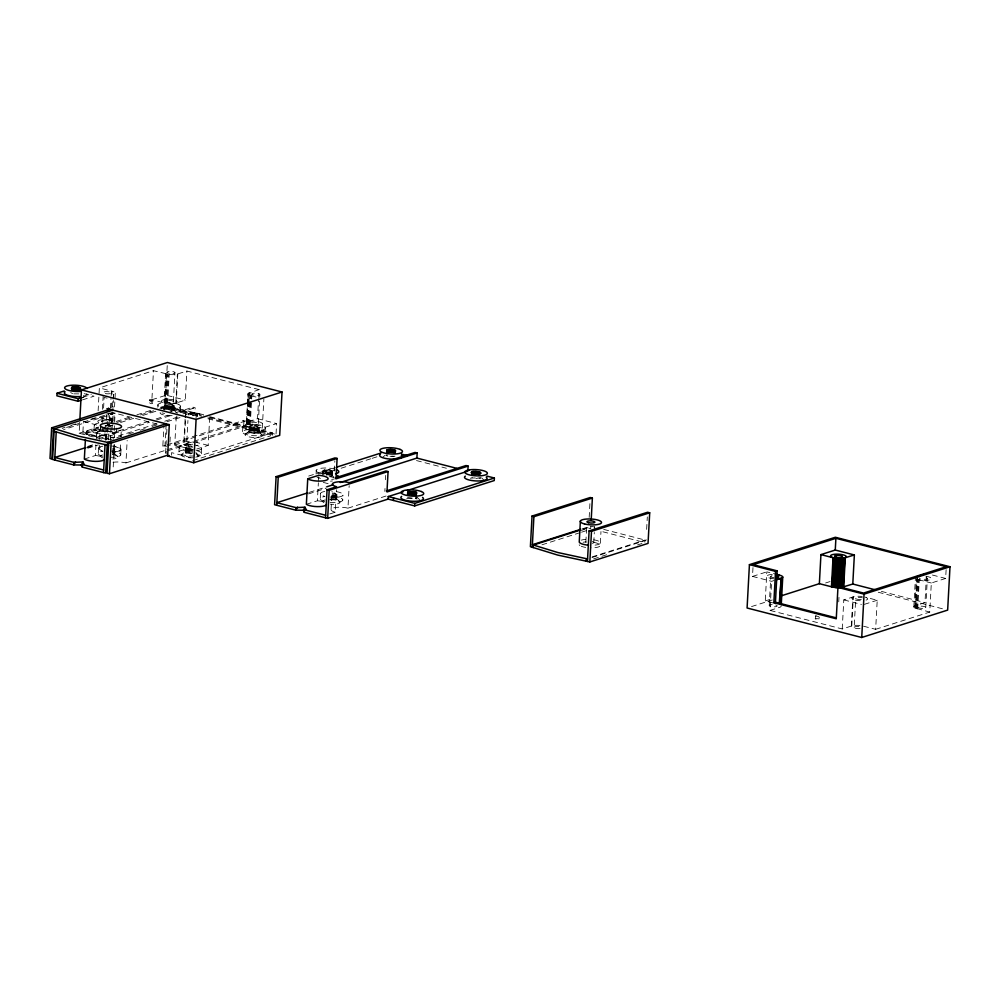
<?xml version="1.0" encoding="UTF-8"?>
<svg xmlns="http://www.w3.org/2000/svg" width="1000" height="1000" viewBox="0 0 1000 1000"><rect width="100%" height="100%" fill="white"/><g stroke="black" fill="none" stroke-linecap="round" stroke-linejoin="round"><path stroke-width="0.75" stroke-dasharray="5 3.75" d="M107.5 427.3L106.825 439.462L105.237 439.975L79.125 433.25L79.713 422.413M106.825 439.462L82.837 433.288L83.387 423.025M111.575 439.812L86.512 433.363L86.65 430.812L113.188 437.638L157.387 423.55M94 430.075L94.288 424.975M84.35 459.05L95.375 455.538L95.938 445.037M96.263 439.038L96.75 430.037L85.725 433.55A10.625 2.925 3.1 0 0 103.975 435.075A10.625 2.925 3.1 0 0 96.75 430.037M98.125 410.875L99.362 387.925L153.475 370.688L169.213 374.5A7.975 2.2 3.1 0 0 177.35 374.075L186.9 371.037L259.075 389.6L258.663 397.25M98.275 453.162L98.55 448.062M99.162 448.137L99.312 445.225M99.637 439.4L100.188 429.2M109.338 431.225L104.663 431.538L100.6 430.5L100.463 425.487M100.6 430.5L100.838 426.225M101.775 421.575L102.025 416.987M102.438 409.338L103.35 392.512M102.225 431.15L102.45 426.875M102.825 421.887L103.238 414.237M103.575 408.113L104.15 397.4L110.162 398.95M103.375 431.388L103.612 427.113M104.663 431.538L104.9 427.275M105.237 439.975L106.2 422.05M106.287 420.55L106.85 410.1M105.775 439.462L106.1 433.462M106.213 439.95L106.85 428.288M107.55 426.025L108.2 414.075M108.2 439.9L108.7 430.712M108.787 429.188L109.612 413.888M109.738 422.013L110.162 413.988M110.475 408.237L111.075 397.163M111.163 395.625L111.412 391.037L99.362 387.925M113.075 421.3A7.975 2.2 3.1 0 0 110.525 420.275L110.862 414.15M111.188 408.038L111.6 400.387M111.938 394.263L112.1 391.2L111.412 391.037M110.325 440.438L111.85 412.388L157.137 424.038M111.587 423.587L112.175 412.875M112.5 406.75L112.837 400.637M112.912 399.1L113.7 394.363A7.975 2.2 3.1 0 0 112.1 391.2M112.125 423.438L112.7 412.725M112.788 411.188L113.362 400.487M113.45 398.95L113.7 394.363M112.037 430.138L112.975 412.65L62.938 428.6M113.8 420.7L114.213 413.05M114.537 406.925L115.288 393.15M113.05 440.188L113.188 437.638M148.763 421.287L111.875 433.05L114 433.587L115.1 413.188L63.587 429.613M117.888 456.737L113.525 452.6L113.963 443.512M114.275 437.688L114.75 428.95M113.825 450.05L112.9 450.262L112.675 454.538L113.6 454.312L113.825 450.05L114.812 449.425L112.812 448.025L112.575 452.3L113.525 452.6M114.438 444.475L113.212 466.975A10.625 2.925 3.1 0 1 111.237 466.337M113.6 454.312L114.438 448.688M114.25 454.025L114.787 449.05M116.438 431.938L116.65 428.113M120.237 449.9L120.625 442.612M120.938 436.775L121.337 429.487M120.712 455.037L120.988 449.938M113.025 462.312A10.625 2.925 3.1 0 1 125.95 462.912L127.163 440.412M150.162 413.075L150.312 410.525M151.975 398.225L153.475 370.688M157.8 407.238L157.938 404.688M165.575 373.775L164 402.85L167.638 403.562A7.975 2.2 3.1 0 0 175.775 403.15L185.325 400.1L186.9 371.037M163.9 409.837C163.125 394.875 186.537 412.688 164.112 405.2M164.213 409.137L164.438 404.862M164.25 410.213L164.488 405.938M164.638 403.025L166.213 373.963M167.738 450.825L245.825 425.938L246.1 420.838L164.95 446.7L162.825 446.15L163.925 425.75M167.237 365.613L164.862 408.85L172.913 409.225L176.663 412.738A8.637 2.375 3.1 0 0 175.525 412.137L174.713 411.887M165.012 409.137L165.162 406.287M165.325 403.2L167 372.225M161.15 408.338L165.588 406.925L166.225 395.188L185.325 400.1M166.062 403.338L167.638 374.263M165.787 408.638L166.012 404.363M165.95 409.438L166.225 405.462L192.763 412.287L193.038 407.188L195.15 407.725L194.875 412.825L187.512 415.175M166.838 403.462L168.412 374.387M164.95 446.7L166.05 426.3M166.925 408.5L167.162 404.237M167.113 409.675L167.262 406.838M167.638 403.562L169.213 374.5M165.613 453.075L166.287 440.613M166.625 434.375L166.962 428.15M168.2 408.475L168.438 404.2M168.4 409.837L168.55 406.987M166.125 453.837L166.262 451.287M169.525 408.537L169.762 404.263M169.725 409.9L169.875 407.05M170.812 408.688L171.05 404.412M171.15 407.013L170.912 411.287L173.637 410.65L174.175 405.675M169.963 442.075L170.287 436.1M171.962 408.925L172.2 404.65M172.062 411.15L172.288 406.887M172.913 409.225L173.15 404.963M173.388 401.725A3.987 1.1 3.1 0 0 167.475 400.45A3.987 1.1 3.1 0 0 167.362 402.35A3.987 1.1 3.1 0 0 173.388 401.725L174.963 372.65A3.987 1.1 3.1 0 0 169.05 371.375A3.987 1.1 3.1 0 0 168.938 373.275A3.987 1.1 3.1 0 0 174.963 372.65M172.987 410.938L173.212 406.662M173.825 405.3L173.588 409.575L177.275 413.363M173.637 410.65L173.863 406.388M171.438 455.2L171.575 452.65L192.8 458.113M175.775 403.15L177.35 374.075M177.812 373.913L176.238 402.975A7.975 2.2 3.1 0 0 173.962 399.938A7.975 2.2 3.1 0 0 163.212 399.825A7.975 2.2 3.1 0 0 164 402.85L154.925 400.525M193.863 449.95L174.75 445.037L176.325 415.975M180.1 411.662L180.375 406.562M178.925 451.912L179.2 446.812M185.087 419.212L183.837 442.163A7.975 2.2 3.1 0 0 184.163 444.575A7.975 2.2 3.1 0 0 192.213 445.875M185.162 417.688L185.875 412.925A7.975 2.2 3.1 0 1 197.025 413.05L205.225 415.163M174.75 445.037L184.3 442L185.55 419.05M185.625 417.512L185.875 412.925M185.375 447.325L187.375 448.725L192.413 449.137L192.188 453.413C182.862 456.625 183.35 442.688 192.312 446.538L192.075 450.812L186.125 450.975L182 454.113M185.162 451.962L185.387 447.7M185.512 452.337L185.7 446.987M186.125 450.975L186.35 446.7M186.188 452.688L186.425 448.413M192.613 444.7A3.987 1.1 3.1 0 1 186.7 443.475L187.938 420.475M187.05 450.763L187.288 446.488M187.138 452.987L187.375 448.725M188.188 450.637L188.425 446.362M188.3 453.225L188.525 448.963M189.462 450.6L189.7 446.325M189.575 453.387L189.812 449.113M190.787 450.662L191.025 446.388M190.9 453.45L191.137 449.175M196.062 417.837L196.225 414.775M196.85 416.1L197.025 413.05M197.5 416.287L197.662 413.225M201.363 453.787L201.637 448.688M196.725 449.038L208.188 445.387L209.762 416.325M242.575 431.625L242.85 426.525M193.663 441.337L243.713 425.387L243.988 420.288L246.1 420.838M276.05 433.85L276.613 423.587L262.288 428.15L248.912 424.688L246.4 423.15L248 393.625L259.075 389.6M246.513 423.387L248.137 393.4M246.725 423.625L247.712 405.262M247.787 403.9L248.363 393.188M247.013 423.85L248.012 405.238M248.088 403.963L248.675 393M247.375 424.075L249.062 392.812M247.812 424.288L248.9 404.4M248.95 403.35L249.525 392.638M248.337 424.5L250.062 392.488M248.912 424.688L250.487 395.625L247.938 393.85M259.1 427.512C261.675 434.688 252.35 434.038 248.812 431.688C248.038 416.712 271.45 434.538 249.025 427.05M249.175 432.05L249.363 426.712M249.55 424.875L251.125 395.8L250.487 395.625M245.65 433.825L249.775 430.688L250.012 426.425M249.85 432.4L250.075 428.137M251.925 394.062L250.238 425.037A7.975 2.2 3.1 0 0 260.863 424.938A7.975 2.2 3.1 0 0 259.325 421.887A7.975 2.2 3.1 0 0 248.487 421.562L246.363 422.925M249.775 430.688L250.7 430.475L250.938 426.2M250.8 432.713L251.025 428.438M250.7 430.475L251.85 430.35L252.075 426.075M251.95 432.95L252.175 428.675M251.85 430.35L253.125 430.312L253.35 426.037M253.238 433.1L253.463 428.825M261.588 434.575L258.512 431.413L254.45 430.375L254.675 426.1M254.562 433.162L254.788 428.888M255.725 430.525L255.963 426.262M255.837 433.125L256.062 428.85M256.887 430.763L257.113 426.5M248.487 421.562L257.5 418.675L258.587 398.775M256.975 433L257.213 428.725M257.9 432.788L258.062 426.8M258.3 423.562L259.875 394.5A3.987 1.1 3.1 0 0 254.338 393.188A3.987 1.1 3.1 0 0 253.512 395.037A3.987 1.1 3.1 0 0 259.85 394.613M258.55 432.5L258.738 427.15M262.288 428.15L263.863 399.075M265.012 433.5A11.312 3.113 3.1 0 0 249.35 429.475A11.312 3.113 3.1 0 0 247.013 434.725A11.312 3.113 3.1 0 0 265.012 433.5L265.287 428.4M272.225 435.312L272.362 432.762L245.825 425.938M316.087 474.05L316.3 470.225M306.363 504.3L317.387 500.788L318.363 482.788M318.438 481.287L318.688 476.788M320.288 498.413L320.562 493.312M322.337 473.95C324.35 461.337 343.137 478.25 322.475 470.737M322.65 473.25L322.8 470.4M322.688 474.325L322.85 471.475M323.225 474.387L323.45 470.112M324.15 474.175L324.375 469.9M325.288 474.038L325.513 469.762M326.788 469.738L326.562 474L331.275 474.762L334 477.212M326.75 475.363L326.912 472.525M327.887 474.062L328.113 469.8M328.075 475.425L328.237 472.587M329.175 474.225L329.4 469.95M329.275 476.825L329.513 472.55M330.325 474.462L330.562 470.188M330.65 472.413L330.412 476.688L332.325 475.85L332.537 471.213M331.275 474.762L331.5 470.487M331.337 476.475L331.575 472.2M332.175 470.838L331.95 475.112L335.637 478.9M331.987 476.188L332.225 471.912M336.825 494.675L336.587 498.938L334.688 499.787L330.938 499.888L331.175 495.613C337.925 497 337.55 491.987 331.062 492.825M331.062 509.312L332.038 491.312M339.9 501.987L336.213 498.2L332.15 497.163L332.388 492.887M332.262 499.95L332.5 495.675M334.275 471.012L334.837 460.812M333.675 493.038L333.438 497.312A11.312 3.113 3.1 0 0 338.762 497.05L340.825 496.575A11.312 3.113 3.1 0 0 333.125 491.213M333.537 499.913L333.775 495.637M334.588 497.55L334.825 493.275M334.688 499.787L334.913 495.513M335.538 497.85L335.775 493.587M335.613 499.562L335.838 495.3M329.775 513.962L335.225 512.225L336.45 489.725M336.262 499.275L336.45 493.938M336.587 498.938L336.8 494.3M330.15 502.388A11.312 3.113 3.1 0 0 342.725 500.288L343 495.188M335.225 512.225A10.625 2.925 3.1 0 1 333.1 508.013A10.625 2.925 3.1 0 1 347.962 508.162L349.175 485.662M384.837 491.4L385 488.488M385.462 479.738L385.7 475.375M387.887 456.112L386.938 455.812L387.175 451.538M407.525 497.587L415.337 498.525L415.562 494.263M415.337 498.525L416.262 498.312L416.488 494.05M585.862 542L586.725 525.975M589.175 517.4L590 502.1M593.763 542.663L594.312 532.463M594.388 531L594.625 526.638M600.35 543.212L600.975 531.55M591.962 557.537L646.05 540.3L646.225 537.188M646.637 529.4L647.312 516.925M774.188 580.5L771.612 581.325L752.513 576.413L752.987 567.612M772.788 602.863L765.263 600.925L766.825 571.85L775.863 574.188M769.237 605.5L770.812 576.438M859.912 625.5A7.975 2.2 3.1 0 0 851.762 625.925L842.225 628.962L770.037 610.4L771.612 581.325M815.3 615.975C825.512 616.575 812.4 623.812 816.038 615.638M838.737 601.85L838.975 597.362M842.225 628.962L843.8 599.9L853.337 596.85A7.975 2.2 3.1 0 1 862.288 596.538M851.3 626.087L852.875 597.025A7.975 2.2 3.1 0 0 853.2 599.425A7.975 2.2 3.1 0 0 861.25 600.725M851.762 625.925L853.337 596.85M860.075 628.625A3.987 1.1 3.1 0 1 854.163 627.35L855.738 598.275M863.55 626.225L875.65 629.312L877.225 600.25L865.125 597.15M913.838 606.85L915.413 577.775M946.125 569.637L945.65 578.438L931.325 583L929.75 612.075L914.837 608L916.413 578.925M915.288 608.212L917 576.562M915.8 608.425L917.525 576.413M916.375 608.612L917.375 579.35M917.013 608.8L918.587 579.725L917.95 579.55M917.712 608.962L919.388 577.987M914.837 608A7.975 2.2 3.1 0 1 915.425 605.638L924.975 602.6L926.375 576.587M925.775 607.487A3.987 1.1 3.1 0 0 919.85 606.213A3.987 1.1 3.1 0 0 919.75 608.112A3.987 1.1 3.1 0 0 925.775 607.487L927.35 578.425M101.213 429.137L100.237 430.125M110.213 426.662L110.162 425.588L108.55 424.938M249.125 430.975L248.812 431.688M480.887 477.4L476.575 478.413L471.863 477.65M815.15 618.525L819.112 618.85M97.088 432.275L100.562 429.425M382.75 457.238L385.062 455.337M416.262 498.312L417.225 497.325L419.95 500.112M105.15 425.65L110.3 424M770.037 610.4L779.587 607.362A7.975 2.2 3.1 0 0 781.175 606.15M82.6 397.337L91.275 394.575M82.463 399.888L94.038 396.2L84.125 393.65M62.138 428.225L65.062 427.3M70.912 425.438L79.688 422.638M90.625 419.275L96.363 417.45M106 414.25L110.388 412.85M151.9 399.75L166.225 395.188M79.125 433.25L98.5 427.038M116.163 421.45L131.062 416.662M136.9 414.837L151.713 410.112M160.438 407.3L166.225 405.462M82.837 433.288L99.087 428.113M105 426.225L109.438 424.812M116.825 422.463L133.075 417.275M140.463 414.925L153.763 410.688M86.512 433.363L101.312 428.65M108.725 426.287L113.162 424.875M120.562 422.512L135.363 417.8M142.762 415.438L155.95 411.238M163.188 408.925L166.088 408.013L197.475 416.087M156.137 418.938L167.95 415.175M176.8 412.35L193.038 407.188M114 433.587L149.412 422.312M156.788 419.95L173.025 414.787M180.4 412.438L195.15 407.725M164.762 421.2L178.025 416.975M185.387 414.625L192.763 412.287M87.837 446.388L93.65 444.538M87.275 447.125L94.637 444.775M116.75 437.725L122.65 435.85M128.55 433.963L134.438 432.088M140.338 430.213L146.237 428.338M152.125 426.45L158.025 424.575M166.875 421.75L180.138 417.525M86.938 447.9L95.712 445.1M87.975 448.175L98.3 444.888M162.825 446.15L165.775 445.213M167.25 444.738L243.988 420.288M125.95 462.912L165.688 450.25M167.162 449.775L192.188 441.812M195.75 457.175L272.362 432.762M192.662 460.662L270.75 435.775M308.663 476.062L335.312 467.575M335.175 470.125L323.325 473.9A11.312 3.113 3.1 0 1 318.475 468.837L320.538 468.35A11.312 3.113 3.1 0 1 334.288 469M341.1 468.237L370.7 458.8M372.175 458.325L377.962 456.488M309.288 492.375L326.975 486.737M308.512 493.9L326.213 488.263M347.962 508.162L386.238 495.962M582.087 528.9L590.85 526.112L590.712 528.663L588.6 528.112L581.325 530.425M583.125 529.188L591.912 526.375L594.862 527.137M541.962 544.812L580.062 532.663M581.525 532.2L587.388 530.337M592.238 556.838L644.987 540.037L644.85 542.587L600.625 531.2M593.575 558.925L606.763 554.725M637.525 544.913L641.925 543.513M752.513 576.413L766.825 571.85M765.263 600.925L772.562 598.587M751.525 606.575L772.275 599.975M825.612 582.975L830.05 581.562M864.338 604.35L877.225 600.25M875.65 629.312L929.75 612.075M182.812 413.913L185.413 413.1M98.525 423.1L96.463 423.587A11.312 3.113 3.1 0 0 98.725 428.062M102.788 446.2L100.725 446.675A11.312 3.113 3.1 0 0 102.987 451.163M395 456.188L389.05 456.35M324.8 491.45L322.738 491.925A11.312 3.113 3.1 0 0 325 496.413M325.25 499.938L324.462 500.125A8.637 2.375 3.1 0 0 326.188 503.55M78.787 393.888L73.763 393.837M253.125 430.312L254.45 430.375M330.825 497.1L332.15 497.163M329.663 499.725L330.938 499.888M251.125 395.8L257.838 397.525M918.587 579.725L931.325 583M99.3 417.388L110.525 420.275M208.188 445.387L196.088 442.3A7.975 2.2 3.1 0 1 196.513 445.425M932.425 575.037L945.65 578.438M257.5 418.675L276.613 423.587M416.5 460.562L446.4 468.25M194.875 412.825L203.762 415.112M209.675 416.637L243.713 425.387M165.05 405.863L201.25 415.175M210.3 417.512L275.163 434.188M165.588 406.925L201.875 416.25M207.925 417.812L275.975 435.312M881.363 591.375L924.975 602.6M207.938 418.775L270.738 434.925M878.263 592.25L943.125 608.938M603.713 529.412L646.05 540.3M843.8 599.9L861.425 604.425M323.275 482.4L329.162 483.925M83.475 421.562L101.1 426.1M72.6 393.6L70.625 392.575M195.975 454.012L196.788 454.263A8.637 2.375 3.1 0 1 196.9 457.175M386.938 455.812L385.913 455.087M481.712 477.887L484.2 480.45M258.512 431.413L262.188 435.2M195.875 452.75L197.938 454.862M196.038 452.925L198.538 455.487M110.962 430.913L113.625 433.65M114.2 452.95L114.575 453.688M854.163 627.35A3.987 1.1 3.1 0 1 860.175 626.725M775.612 604.963A3.987 1.1 3.1 0 1 775.738 606.7A3.987 1.1 3.1 0 1 769.613 606.013A3.987 1.1 3.1 0 1 772.45 604.6M926.075 577.537A3.987 1.1 3.1 0 1 926.137 579.138A3.987 1.1 3.1 0 1 920.362 578.775M866.225 597.55A7.975 2.2 3.1 0 1 866.075 600.125M861.275 599.575A3.987 1.1 3.1 0 1 856.3 598.888A3.987 1.1 3.1 0 1 857.2 597.513A3.987 1.1 3.1 0 1 862.412 597.825M925.938 576.25A7.975 2.2 3.1 0 1 930.588 579.487A7.975 2.2 3.1 0 1 919.287 579.888M773.913 577.675A3.987 1.1 3.1 0 1 770.812 576.487A3.987 1.1 3.1 0 1 773.625 575.538M773.85 578.787A7.975 2.2 3.1 0 1 766.838 576.213A7.975 2.2 3.1 0 1 774.075 574.425M592.2 541.575A3.987 1.1 3.1 0 1 592.263 543.325M586.15 542.587A3.987 1.1 3.1 0 1 586.112 541.737M593.625 542.362A10.625 2.925 3.1 0 1 600.212 545.763A10.625 2.925 3.1 0 1 591.175 547.863M585.725 547.413A10.625 2.925 3.1 0 1 581.325 546.275M579.913 545.55A10.625 2.925 3.1 0 1 579.163 544.775M583.112 542.25A10.625 2.925 3.1 0 1 585.5 541.975M593.763 539.812A10.625 2.925 3.1 0 1 600.425 542.837A10.625 2.925 3.1 0 1 593.987 545.237M581.312 540.15A10.625 2.925 3.1 0 1 585.638 539.425M470.337 478.225A8.637 2.375 3.1 0 1 480.838 478.713M391.788 456.213A8.637 2.375 3.1 0 1 393.963 456.475M331.95 474.25A11.312 3.113 3.1 0 1 326.163 474.188M334.212 479.062A11.312 3.113 3.1 0 1 331.675 479.35M320.462 478.413A11.312 3.113 3.1 0 1 316.85 476.962M318.2 473.938A11.312 3.113 3.1 0 1 334.012 474.1M332.425 480.95A8.637 2.375 3.1 0 1 330.487 481.175M318.562 478.713A8.637 2.375 3.1 0 1 319.1 477.525M330.312 476.763A8.637 2.375 3.1 0 1 333.875 477.675M406.688 498.512A8.637 2.375 3.1 0 1 417.188 499M330.138 499.475A8.637 2.375 3.1 0 1 338.787 501.05A8.637 2.375 3.1 0 1 338.263 503.675L336.688 504.038A8.637 2.375 3.1 0 1 330.337 504.212M332.85 496.312A11.312 3.113 3.1 0 1 342.725 500.288M324.725 501.512A11.312 3.113 3.1 0 1 324.525 496.55M317.387 500.788A10.625 2.925 3.1 0 1 324.8 502.388M112.825 448.5A3.987 1.1 3.1 0 1 112.15 450M120.65 430.2A10.625 2.925 3.1 0 1 102.45 430.012M101.037 429.275A10.625 2.925 3.1 0 1 100.3 428.512M106.625 425.712A10.625 2.925 3.1 0 1 114.75 426.087M113.65 446.488A10.625 2.925 3.1 0 1 120.312 449.513A10.625 2.925 3.1 0 1 113.863 451.925M101.35 450.412A10.625 2.925 3.1 0 1 103.138 446.388M159.838 408.4A11.312 3.113 3.1 0 1 174.412 408.275A11.312 3.113 3.1 0 1 179.363 412.413M164.675 413.413A11.312 3.113 3.1 0 1 162.1 412.887M111.2 440.112A10.625 2.925 3.1 0 1 116.788 436.538M172.125 415.637A8.637 2.375 3.1 0 1 163.562 414.925L161.962 414.412A8.637 2.375 3.1 0 1 160.175 412.562M169.775 410.962A8.637 2.375 3.1 0 1 171.95 411.225M194.587 455.95A11.312 3.113 3.1 0 1 178.85 452.188A11.312 3.113 3.1 0 1 195.25 450.325A11.312 3.113 3.1 0 1 197.125 455.65M197.4 450.55A11.312 3.113 3.1 0 0 199.3 446.262L197.2 445.588A11.312 3.113 3.1 0 0 182.338 445.163A11.312 3.113 3.1 0 0 181.525 449.237L183.637 449.913A11.312 3.113 3.1 0 0 192.013 450.925M193.388 457.762A8.637 2.375 3.1 0 1 184.825 457.05L183.225 456.538A8.637 2.375 3.1 0 1 182.488 453.85A8.637 2.375 3.1 0 1 191.038 453.088M116.412 431.125A11.312 3.113 3.1 0 1 101.013 433.7A11.312 3.113 3.1 0 1 98.25 428.2M110.838 451.062A11.312 3.113 3.1 0 1 120.787 454.625A11.312 3.113 3.1 0 1 111.088 457.275M102.713 456.262A11.312 3.113 3.1 0 1 102.513 451.3M111.112 445.962A11.312 3.113 3.1 0 1 118.812 451.325L116.75 451.8A11.312 3.113 3.1 0 1 114.213 452.1M95.375 455.538A10.625 2.925 3.1 0 1 102.788 457.137M112.562 454.6A8.637 2.375 3.1 0 1 116.25 458.425L114.675 458.787A8.637 2.375 3.1 0 1 112.737 459.012M102.575 457.788A8.637 2.375 3.1 0 1 102.45 454.875M188.988 415.037A3.987 1.1 3.1 0 1 191.475 413.45A3.987 1.1 3.1 0 1 196.125 415A3.987 1.1 3.1 0 1 189.862 415.325M98.8 422.512A7.975 2.2 3.1 0 1 100.213 419.938A7.975 2.2 3.1 0 1 109.838 420.112M102.5 422.262A3.987 1.1 3.1 0 1 103.3 420.812A3.987 1.1 3.1 0 1 108.75 421.225M186.7 443.475A3.987 1.1 3.1 0 1 192.35 442.725M184.3 442A7.975 2.2 3.1 0 1 192.438 441.575M83.387 395.462A8.637 2.375 3.1 0 1 82.362 397.788M86.788 393.575A11.312 3.113 3.1 0 1 84.637 395.788M149.537 402.837C152.312 405.438 155.037 401.463 149.537 402.837M99.763 431.413L98.188 431.788A8.637 2.375 3.1 0 0 99.062 434.963A8.637 2.375 3.1 0 0 110.412 435.7L111.988 435.337A8.637 2.375 3.1 0 0 111.112 432.163A8.637 2.375 3.1 0 0 99.763 431.413M247.087 424.663L245.025 425.138A11.312 3.113 3.1 0 0 246.175 429.3A11.312 3.113 3.1 0 0 261.05 430.275L263.113 429.787A11.312 3.113 3.1 0 0 261.975 425.625A11.312 3.113 3.1 0 0 247.087 424.663M248.325 432.975L246.762 433.338A8.637 2.375 3.1 0 0 247.625 436.512A8.637 2.375 3.1 0 0 258.988 437.25L260.55 436.887A8.637 2.375 3.1 0 0 259.688 433.713A8.637 2.375 3.1 0 0 248.325 432.975M178.038 404.137L175.925 403.462A11.312 3.113 3.1 0 0 161.075 403.038A11.312 3.113 3.1 0 0 160.263 407.113L162.375 407.788A11.312 3.113 3.1 0 0 177.237 408.212A11.312 3.113 3.1 0 0 178.038 404.137M105.288 393.562A3.987 1.1 3.1 0 0 111.312 392.938A3.987 1.1 3.1 0 0 105.388 391.662A3.987 1.1 3.1 0 0 105.288 393.562M251.938 424.113A3.987 1.1 3.1 0 0 258.275 423.675A3.987 1.1 3.1 0 0 252.763 422.262A3.987 1.1 3.1 0 0 251.938 424.113"/><path stroke-width="1.5" d="M109.862 409.288L51.662 427.837L50 458.438L51.85 459.075L53.513 428.475M54.3 431.337L54.438 428.787L113.05 410.112M64.262 390.962L57.038 393.263L56.887 395.812L78.125 401.275L81.013 400.35M54.7 460.012L56.225 431.95L54.1 431.413L52.575 459.462L73.812 464.925L81.237 465L82.963 461.938L73.95 462.375L54.837 457.463L85.8 447.587M71.662 390.163L71.812 387.312C73.737 386.538 82.587 386.7 79.938 389.4C78.025 390.175 69.162 390.012 71.812 387.312M72.588 389.95L72.737 387.1M73.725 389.812L73.888 386.962M74.925 391.2L75.163 386.938M76.325 389.837L76.487 387M77.613 390L77.775 387.15M73.95 462.375L73.812 464.925L75.537 461.863M78.125 401.275L78.263 398.725L81.15 397.8M78.775 390.238L78.925 387.388M79.713 390.538L79.875 387.688M80.388 390.887L80.55 388.038M79.875 419.312L81.463 389.9L167.4 362.512L282.038 392L279.688 435.35L193.762 462.738L167.65 456.025L169.3 424.588L111.1 443.125L78.95 436.262L51.662 427.837M53.375 431.025L78.812 438.812L107.175 445.062L105.65 473.113L82.3 467.1L82.438 464.55L84.025 464.05L82.963 461.938M85.4 439.55L84.35 459.05A10.625 2.925 3.1 0 0 95.062 461.362A10.625 2.925 3.1 0 0 104.45 459.562M103.525 472.562L105.05 444.513L108.562 445.225M108.362 411.087L108.525 408.1M107.375 444.988L107.513 442.438L166.125 423.762M108.7 442.675L107.05 473.275L109.438 473.738L167.65 455.188M109.438 473.738L111.1 443.125M193.762 462.738L196.1 419.387L282.038 392M340.238 482.5L416.887 458.075L417.163 452.975L336.012 478.837L337.113 458.438L334.988 457.9L276.112 476.662L274.587 504.712L295.825 510.175L303.25 510.25L304.975 507.188L295.963 507.625L276.85 502.7L307.812 492.837M276.712 505.25L278.238 477.2L337.113 458.438M295.963 507.625L295.825 510.175L297.55 507.113M487.013 476.112L494.375 478.013L494.237 480.562L414.675 505.913L388.137 499.087L327.663 518.362L304.312 512.35L304.45 509.8L306.038 509.3L304.975 507.188M307.738 478.8A10.625 2.925 3.1 0 0 325.988 480.325A10.625 2.925 3.1 0 0 318.762 475.288L307.738 478.8L306.363 504.3A10.625 2.925 3.1 0 0 317.075 506.613A10.625 2.925 3.1 0 0 326.463 504.812M325.538 517.812L327.062 489.762L336.613 486.725A10.625 2.925 3.1 0 1 334.487 482.512A10.625 2.925 3.1 0 1 349.338 482.663L385.938 471L388.062 471.55L386.962 491.95L468.113 466.087L467.912 469.913M327.663 518.362L329.188 490.312L388.062 471.55M386.95 452.675L387.1 449.825C389.025 449.05 397.875 449.225 395.225 451.912C393.312 452.7 384.45 452.525 387.1 449.825M387.875 452.463L388.025 449.613M389.012 452.325L389.175 449.487M390.288 452.3L390.45 449.45M388.137 499.087L388.275 496.538L403.013 491.85M391.613 452.362L391.775 449.513M392.9 452.512L393.062 449.663M394.062 452.75L394.212 449.9M395 453.05L395.163 450.2M393.45 500.45L393.587 497.9M407.562 495.087L407.713 492.238C423.837 489.075 414.55 499.45 407.713 492.238M408.212 494.8L408.363 491.95M409.137 494.588L409.288 491.737M410.275 494.462L410.438 491.613M411.55 494.425L411.712 491.575M412.887 494.487L413.038 491.637M414.162 494.637L414.325 491.788M414.675 505.913L414.812 503.363L494.375 478.013M415.325 494.875L415.475 492.025M416.262 495.175L416.425 492.337M471.863 474.513L472.025 471.675L472.95 471.45L479.125 471.75L481.125 473.137L474.188 473.925L471.062 472.663L472.025 471.675M472.788 474.3L472.95 471.45M473.938 474.175L474.087 471.325M475.213 474.137L475.363 471.287M476.538 474.2L476.688 471.35M477.825 474.35L477.975 471.512M478.975 474.588L479.125 471.75M479.925 474.9L480.075 472.05M591.2 519.875L592.375 498.062L590.25 497.512L532.05 516.062L530.388 546.663L557.688 555.075L589.837 561.95L648.037 543.4L649.7 512.8L647.575 512.25L589.1 530.887L587.438 561.487M532.238 547.288L533.9 516.688L592.375 498.062M533.175 547.612L533.312 545.062L580.2 530.112M580.375 521.062L579.275 541.462A10.625 2.925 3.1 0 0 588.538 545.188M586.237 561.263L586.375 558.713M589.837 561.95L591.487 531.35L649.7 512.8M749.425 564.65L747.087 608L861.725 637.487L947.65 610.1L950 566.75L835.362 537.263L749.425 564.65L775.537 571.362L777.138 570.85L775.438 602.225L773.838 602.725L775.537 571.362M779.3 602.913L781.162 578.288A7.975 2.2 3.1 0 0 779.562 575.125L775.863 574.188M779.75 604.3L781.162 578.288M781.263 604.625L782.75 577.075M781.338 595.8L819.362 583.675L820.938 554.612L835.263 550.05L854.362 554.963L852.788 584.025L841.45 587.463L843.025 558.387L854.362 554.963M843.025 558.387L839.987 558.6L838.413 587.675L835.925 587.575L831.462 586.775L833.037 557.7A7.975 2.2 3.1 0 1 832.25 554.675A7.975 2.2 3.1 0 1 843 554.788A7.975 2.2 3.1 0 1 845.275 557.837L843.713 586.9M832.1 586.95L833.675 557.888L820.938 554.612M832.788 587.125L834.362 558.05L833.675 557.888M835.263 550.05L835.9 538.312L946.287 566.712L863.538 593.075L839.55 586.912L837.95 587.413L836.263 618.787L773.838 602.725M833.525 587.263L835.1 558.188L834.362 558.05M834.3 587.388L835.875 558.312L835.1 558.188M835.1 587.487L836.675 558.425L835.875 558.312M835.925 587.575L837.5 558.5L836.675 558.425M836.75 587.625L838.325 558.562L837.5 558.5M837.588 587.663L839.163 558.587L839.987 558.6M839.225 587.65L840.8 558.587M840 587.612L841.575 558.538M840.75 587.55L842.325 558.475M842.113 587.35L843.688 558.288M842.712 587.225L844.287 558.15M843.238 587.075L844.812 558M861.725 637.487L864.062 594.138L950 566.75M776.762 579.675L780.625 578.438A7.975 2.2 3.1 0 1 776.338 578.888M917 576.562L925.263 573.938M167.65 456.025L169.237 455.513M336.788 467.1L381 453.013M335.363 477.825L415.05 452.438L417.163 452.975M326.975 486.737L332.875 484.85M386.312 490.925L466 465.538L468.113 466.087M407.425 490.438L467.837 471.188M580.625 529.362L532.388 544.738L557.825 552.525L587.575 558.938M835.9 538.312L753.15 564.688L777.138 570.85M81.575 397.962L80.787 398.15A8.637 2.375 3.1 0 1 78.85 398.363M335.525 473.725L336.55 473.488A11.312 3.113 3.1 0 0 336.4 469.675M838.325 558.562L839.163 558.587M589.1 530.887L591.487 531.35M819.362 583.675L831.462 586.775M401.5 454.125L407.4 455.637M416.887 458.075L456.838 468.35M852.788 584.025L875.35 589.837M81.463 389.9L196.1 419.387M837.95 587.413L864.062 594.138M57.038 393.263L78.263 398.725M106.925 408.6L169.35 424.663M388.275 496.538L414.812 503.363M775.438 602.225L836.363 617.888M276.112 476.662L278.238 477.2M327.062 489.762L329.188 490.312M304.45 509.8L325.675 515.262M82.438 464.55L103.663 470.012M532.05 516.062L533.9 516.688M303.25 510.25L304.312 512.35M81.237 465L82.3 467.1M915.462 577.55A7.975 2.2 3.1 0 1 916.538 576.737M917.525 576.413A7.975 2.2 3.1 0 1 919.488 576.087M776.462 575.737A3.987 1.1 3.1 0 1 778.775 576.862A3.987 1.1 3.1 0 1 776.363 577.737M776.562 574.587A7.975 2.2 3.1 0 1 778.875 574.963M486.2 477.113A11.312 3.113 3.1 0 1 475.938 480.938A11.312 3.113 3.1 0 1 465.325 476.125M401.275 455.262A11.312 3.113 3.1 0 1 401.375 457.663M395.325 459.062A11.312 3.113 3.1 0 1 382.987 457.812A11.312 3.113 3.1 0 1 380.4 454.288M422.537 497.388A11.312 3.113 3.1 0 1 412.275 501.225A11.312 3.113 3.1 0 1 401.662 496.413M337.625 475.55A11.312 3.113 3.1 0 1 338.45 477.188M80.05 396.55A11.312 3.113 3.1 0 1 67.7 395.3A11.312 3.113 3.1 0 1 65.113 391.775M80.325 391.45A11.312 3.113 3.1 0 1 66.988 389.837A11.312 3.113 3.1 0 1 66.838 386.037L68.9 385.55A11.312 3.113 3.1 0 1 87.062 388.475M149.675 400.288C152.45 402.887 155.175 398.913 149.675 400.288M469.1 469.913L467.038 470.387A11.312 3.113 3.1 0 0 468.188 474.55A11.312 3.113 3.1 0 0 483.062 475.525L485.125 475.037A11.312 3.113 3.1 0 0 483.988 470.875A11.312 3.113 3.1 0 0 469.1 469.913M400.05 449.387L397.938 448.713A11.312 3.113 3.1 0 0 383.088 448.288A11.312 3.113 3.1 0 0 382.275 452.362L384.387 453.038A11.312 3.113 3.1 0 0 399.25 453.462A11.312 3.113 3.1 0 0 400.05 449.387M421.312 491.512L419.212 490.838A11.312 3.113 3.1 0 0 404.35 490.412A11.312 3.113 3.1 0 0 403.537 494.487L405.65 495.163A11.312 3.113 3.1 0 0 420.513 495.588A11.312 3.113 3.1 0 0 421.312 491.512M836.413 557.2A3.987 1.1 3.1 0 0 842.425 556.575A3.987 1.1 3.1 0 0 836.513 555.3A3.987 1.1 3.1 0 0 836.413 557.2M588.525 522.7A3.987 1.1 3.1 0 0 594.862 522.263A3.987 1.1 3.1 0 0 589.35 520.85A3.987 1.1 3.1 0 0 588.525 522.7M584.55 523.962A10.625 2.925 3.1 0 0 601.45 522.812A10.625 2.925 3.1 0 0 586.737 519.025A10.625 2.925 3.1 0 0 584.55 523.962M104.575 428.1A10.625 2.925 3.1 0 0 121.475 426.938A10.625 2.925 3.1 0 0 106.762 423.162A10.625 2.925 3.1 0 0 104.575 428.1"/></g></svg>
